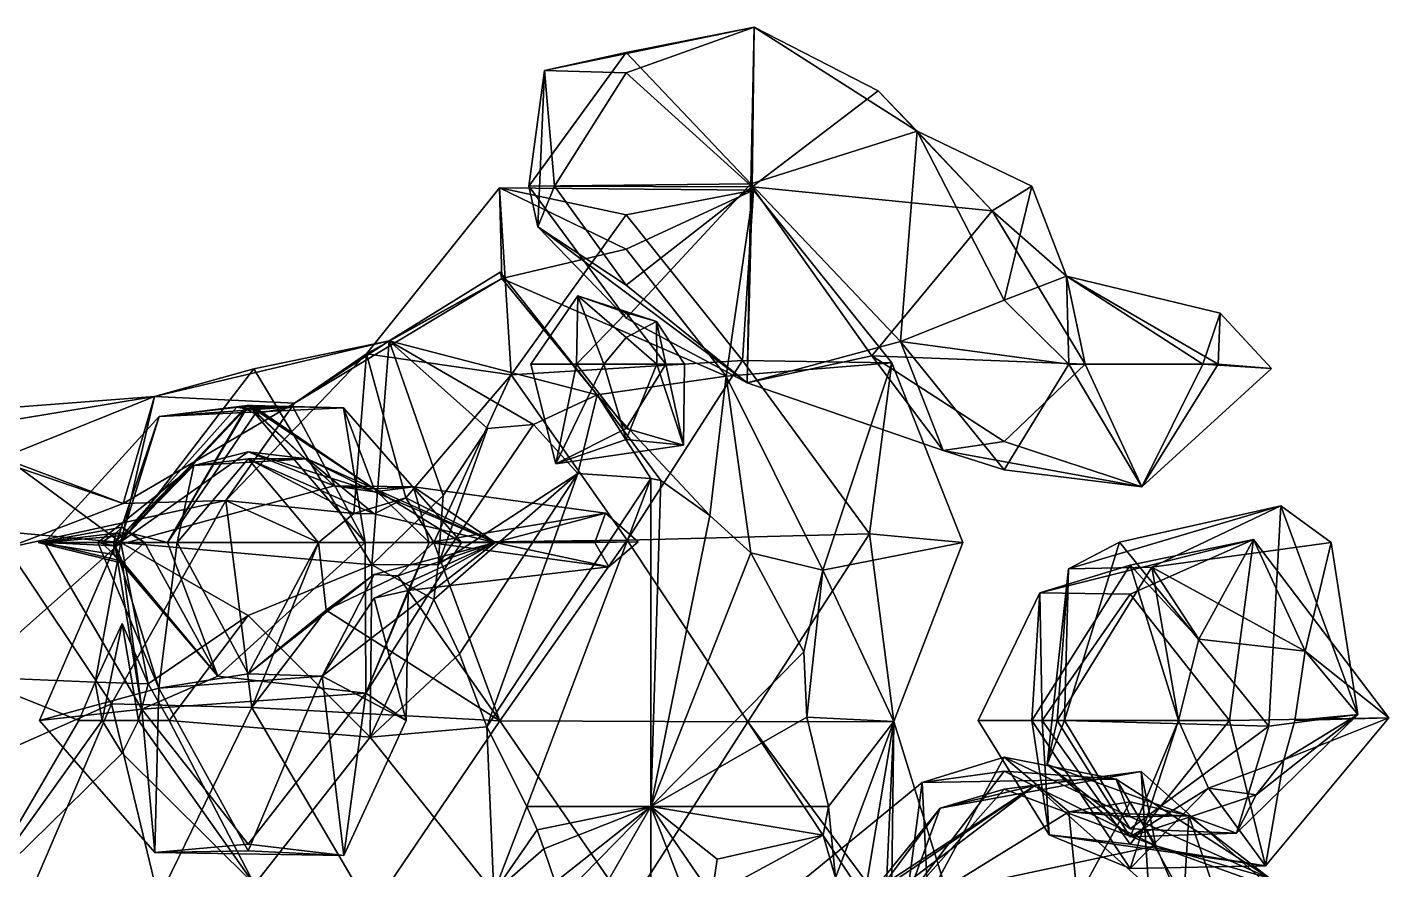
# Model space of a CAD drawing. Extents: x 290095 to 295679, y 4553756 to 4561441.
# Drawn here: x 294257.7 to 294393.8, y 4559462.2 to 4559546.4 of the extents above; entities that cross this region are included whole.
import ezdxf

# ---------------------------------------------------------------- set-up
doc = ezdxf.new("R2010")
doc.units = 0
doc.layers.add('Au_ppm_Pref_-_0_5', color=7, linetype='CONTINUOUS')

msp = doc.modelspace()

# ---------------------------------------------------------------- linework, layer by layer
at = {"layer": 'Au_ppm_Pref_-_0_5'}
for points in [[(294309.39, 4559542.1, 1847.13), (294330.35, 4559546.44, 1847.13), (294317.56, 4559541.88, 1850.91)], [(294330.35, 4559546.44, 1847.13), (294309.39, 4559542.1, 1847.13), (294317.56, 4559543.9, 1842.68)], [(294330.16, 4559530.48, 1853.03), (294317.56, 4559541.88, 1850.91), (294330.35, 4559546.44, 1847.13)], [(294330.35, 4559546.44, 1847.13), (294317.56, 4559543.9, 1842.68), (294330, 4559530.79, 1841.24)], [(294346.64, 4559536.05, 1845.25), (294330.35, 4559546.44, 1847.13), (294330, 4559530.79, 1841.24)], [(294330.35, 4559546.44, 1847.13), (294342.76, 4559540.08, 1850.31), (294330.16, 4559530.48, 1853.03)], [(294330.35, 4559546.44, 1847.13), (294346.64, 4559536.05, 1845.25), (294342.76, 4559540.08, 1850.31)], [(294309.39, 4559542.1, 1847.13), (294307.83, 4559530.55, 1842.55), (294317.56, 4559543.9, 1842.68)], [(294317.56, 4559543.9, 1842.68), (294307.83, 4559530.55, 1842.55), (294330, 4559530.79, 1841.24)], [(294309.39, 4559542.1, 1847.13), (294308.72, 4559526.48, 1847.13), (294307.83, 4559530.55, 1842.55)], [(294308.72, 4559526.48, 1847.13), (294309.39, 4559542.1, 1847.13), (294310.39, 4559530.55, 1850.51)], [(294309.39, 4559542.1, 1847.13), (294317.56, 4559541.88, 1850.91), (294310.39, 4559530.55, 1850.51)], [(294330.16, 4559530.48, 1853.03), (294310.39, 4559530.55, 1850.51), (294317.56, 4559541.88, 1850.91)], [(294354.14, 4559528.08, 1851.67), (294330.16, 4559530.48, 1853.03), (294342.76, 4559540.08, 1850.31)], [(294346.64, 4559536.05, 1845.25), (294354.14, 4559528.08, 1851.67), (294342.76, 4559540.08, 1850.31)], [(294344.97, 4559514.99, 1842.99), (294346.64, 4559536.05, 1845.25), (294330, 4559530.79, 1841.24)], [(294355.35, 4559519.15, 1844.99), (294346.64, 4559536.05, 1845.25), (294344.97, 4559514.99, 1842.99)], [(294346.64, 4559536.05, 1845.25), (294358.13, 4559530.55, 1847.13), (294354.14, 4559528.08, 1851.67)], [(294358.13, 4559530.55, 1847.13), (294346.64, 4559536.05, 1845.25), (294355.35, 4559519.15, 1844.99)], [(294305.12, 4559521.3, 1882.77), (294291.58, 4559513.78, 1876.51), (294304.87, 4559530.37, 1876.84)], [(294291.58, 4559513.78, 1876.51), (294306.06, 4559511.67, 1871.76), (294304.87, 4559530.37, 1876.84)], [(294317.56, 4559524.25, 1880.67), (294305.12, 4559521.3, 1882.77), (294304.87, 4559530.37, 1876.84)], [(294317.56, 4559527.66, 1871.85), (294304.87, 4559530.37, 1876.84), (294306.06, 4559511.67, 1871.76)], [(294317.56, 4559527.66, 1871.85), (294330.28, 4559530.15, 1876.77), (294304.87, 4559530.37, 1876.84)], [(294304.87, 4559530.37, 1876.84), (294330.28, 4559530.15, 1876.77), (294317.56, 4559524.25, 1880.67)], [(294317.56, 4559517.35, 1842.73), (294330, 4559530.79, 1841.24), (294307.83, 4559530.55, 1842.55)], [(294308.72, 4559526.48, 1847.13), (294317.56, 4559517.35, 1842.73), (294307.83, 4559530.55, 1842.55)], [(294317.56, 4559520.63, 1850.44), (294308.72, 4559526.48, 1847.13), (294310.39, 4559530.55, 1850.51)], [(294317.56, 4559520.63, 1850.44), (294310.39, 4559530.55, 1850.51), (294330.16, 4559530.48, 1853.03)], [(294329.64, 4559510.87, 1846.66), (294330, 4559530.79, 1841.24), (294317.56, 4559517.35, 1842.73)], [(294329.64, 4559510.87, 1846.66), (294317.56, 4559520.63, 1850.44), (294330.16, 4559530.48, 1853.03)], [(294317.56, 4559527.66, 1871.85), (294329.19, 4559513.1, 1870.17), (294330.28, 4559530.15, 1876.77)], [(294330.28, 4559530.15, 1876.77), (294327.55, 4559511.53, 1882.32), (294317.56, 4559524.25, 1880.67)], [(294344.13, 4559512.86, 1877.06), (294327.55, 4559511.53, 1882.32), (294330.28, 4559530.15, 1876.77)], [(294330.28, 4559530.15, 1876.77), (294329.19, 4559513.1, 1870.17), (294344.13, 4559512.86, 1877.06)], [(294344.97, 4559514.99, 1842.99), (294330, 4559530.79, 1841.24), (294329.64, 4559510.87, 1846.66)], [(294342.11, 4559513.56, 1851.68), (294329.64, 4559510.87, 1846.66), (294330.16, 4559530.48, 1853.03)], [(294342.11, 4559513.56, 1851.68), (294330.16, 4559530.48, 1853.03), (294354.14, 4559528.08, 1851.67)], [(294354.14, 4559528.08, 1851.67), (294358.13, 4559530.55, 1847.13), (294361.59, 4559521.55, 1847.13)], [(294358.13, 4559530.55, 1847.13), (294355.35, 4559519.15, 1844.99), (294361.59, 4559521.55, 1847.13)], [(294306.06, 4559511.67, 1871.76), (294329.19, 4559513.1, 1870.17), (294317.56, 4559527.66, 1871.85)], [(294363.46, 4559512.73, 1850.95), (294342.11, 4559513.56, 1851.68), (294354.14, 4559528.08, 1851.67)], [(294361.59, 4559521.55, 1847.13), (294363.46, 4559512.73, 1850.95), (294354.14, 4559528.08, 1851.67)], [(294317.56, 4559520.63, 1850.44), (294329.64, 4559510.87, 1846.66), (294308.72, 4559526.48, 1847.13)], [(294308.72, 4559526.48, 1847.13), (294329.64, 4559510.87, 1846.66), (294317.56, 4559517.35, 1842.73)], [(294327.55, 4559511.53, 1882.32), (294305.12, 4559521.3, 1882.77), (294317.56, 4559524.25, 1880.67)], [(294314.65, 4559509.66, 1887.6), (294293.86, 4559515.08, 1889.13), (294304.96, 4559521.94, 1885.84)], [(294304.96, 4559521.94, 1885.84), (294293.86, 4559515.08, 1889.13), (294305.12, 4559521.3, 1882.77)], [(294305.12, 4559521.3, 1882.77), (294314.65, 4559509.66, 1887.6), (294304.96, 4559521.94, 1885.84)], [(294284.39, 4559508.85, 1883.7), (294305.12, 4559521.3, 1882.77), (294293.86, 4559515.08, 1889.13)], [(294284.39, 4559508.85, 1883.7), (294291.58, 4559513.78, 1876.51), (294305.12, 4559521.3, 1882.77)], [(294305.12, 4559521.3, 1882.77), (294327.55, 4559511.53, 1882.32), (294314.65, 4559509.66, 1887.6)], [(294361.59, 4559521.55, 1847.13), (294355.35, 4559519.15, 1844.99), (294361.82, 4559512.73, 1844.08)], [(294375.2, 4559512.73, 1849.65), (294363.46, 4559512.73, 1850.95), (294361.59, 4559521.55, 1847.13)], [(294375.2, 4559512.73, 1849.65), (294361.59, 4559521.55, 1847.13), (294376.95, 4559517.83, 1847.13)], [(294376.76, 4559512.73, 1845.34), (294376.95, 4559517.83, 1847.13), (294361.59, 4559521.55, 1847.13)], [(294376.76, 4559512.73, 1845.34), (294361.59, 4559521.55, 1847.13), (294361.82, 4559512.73, 1844.08)], [(294308.01, 4559512.73, 1805.55), (294312.71, 4559519.59, 1805.55), (294315.32, 4559512.73, 1806.61)], [(294312.71, 4559519.59, 1805.55), (294308.01, 4559512.73, 1805.55), (294312.57, 4559512.73, 1803.2)], [(294312.71, 4559519.59, 1805.55), (294312.57, 4559512.73, 1803.2), (294317.56, 4559517.86, 1803.84)], [(294312.71, 4559519.59, 1805.55), (294317.56, 4559515.41, 1806.45), (294315.32, 4559512.73, 1806.61)], [(294312.71, 4559519.59, 1805.55), (294320.57, 4559516.99, 1805.55), (294317.56, 4559515.41, 1806.45)], [(294320.57, 4559516.99, 1805.55), (294312.71, 4559519.59, 1805.55), (294317.56, 4559517.86, 1803.84)], [(294355.35, 4559519.15, 1844.99), (294344.97, 4559514.99, 1842.99), (294361.82, 4559512.73, 1844.08)], [(294317.56, 4559517.86, 1803.84), (294312.57, 4559512.73, 1803.2), (294321.53, 4559512.73, 1803.68)], [(294320.57, 4559516.99, 1805.55), (294317.56, 4559517.86, 1803.84), (294321.53, 4559512.73, 1803.68)], [(294376.95, 4559517.83, 1847.13), (294382.08, 4559512.29, 1847.03), (294375.2, 4559512.73, 1849.65)], [(294376.95, 4559517.83, 1847.13), (294376.76, 4559512.73, 1845.34), (294382.08, 4559512.29, 1847.03)], [(294320.63, 4559512.73, 1807.01), (294317.56, 4559515.41, 1806.45), (294320.57, 4559516.99, 1805.55)], [(294320.63, 4559512.73, 1807.01), (294320.57, 4559516.99, 1805.55), (294323.38, 4559512.73, 1805.55)], [(294323.38, 4559512.73, 1805.55), (294320.57, 4559516.99, 1805.55), (294321.53, 4559512.73, 1803.68)], [(294280.31, 4559512.27, 1894.23), (294270.4, 4559509.49, 1888.71), (294293.86, 4559515.08, 1889.13)], [(294284.39, 4559508.85, 1883.7), (294293.86, 4559515.08, 1889.13), (294270.4, 4559509.49, 1888.71)], [(294280.31, 4559512.27, 1894.23), (294293.86, 4559515.08, 1889.13), (294292.13, 4559492.68, 1892.4)], [(294299.25, 4559499.6, 1892.24), (294292.13, 4559492.68, 1892.4), (294293.86, 4559515.08, 1889.13)], [(294299.25, 4559499.6, 1892.24), (294293.86, 4559515.08, 1889.13), (294303.69, 4559506.29, 1891.78)], [(294308.29, 4559506.7, 1890.56), (294303.69, 4559506.29, 1891.78), (294293.86, 4559515.08, 1889.13)], [(294308.29, 4559506.7, 1890.56), (294293.86, 4559515.08, 1889.13), (294314.65, 4559509.66, 1887.6)], [(294320.63, 4559512.73, 1807.01), (294315.32, 4559512.73, 1806.61), (294317.56, 4559515.41, 1806.45)], [(294349.24, 4559504.09, 1847.13), (294344.97, 4559514.99, 1842.99), (294329.64, 4559510.87, 1846.66)], [(294349.24, 4559504.09, 1847.13), (294355.35, 4559502.17, 1843.61), (294344.97, 4559514.99, 1842.99)], [(294361.82, 4559512.73, 1844.08), (294344.97, 4559514.99, 1842.99), (294355.35, 4559502.17, 1843.61)], [(294284.39, 4559508.85, 1883.7), (294277.52, 4559499.11, 1876.06), (294291.58, 4559513.78, 1876.51)], [(294290.32, 4559497.8, 1870.89), (294291.58, 4559513.78, 1876.51), (294277.52, 4559499.11, 1876.06)], [(294295.52, 4559499.38, 1870.89), (294291.58, 4559513.78, 1876.51), (294290.32, 4559497.8, 1870.89)], [(294295.52, 4559499.38, 1870.89), (294306.06, 4559511.67, 1871.76), (294291.58, 4559513.78, 1876.51)], [(294342.11, 4559513.56, 1851.68), (294349.24, 4559504.09, 1847.13), (294329.64, 4559510.87, 1846.66)], [(294349.24, 4559504.09, 1847.13), (294342.11, 4559513.56, 1851.68), (294355.35, 4559504.99, 1849.71)], [(294355.35, 4559504.99, 1849.71), (294342.11, 4559513.56, 1851.68), (294363.46, 4559512.73, 1850.95)], [(294280.31, 4559512.27, 1894.23), (294267.03, 4559494.91, 1894.63), (294270.4, 4559509.49, 1888.71)], [(294280.31, 4559512.27, 1894.23), (294292.13, 4559492.68, 1892.4), (294267.03, 4559494.91, 1894.63)], [(294317.66, 4559495.13, 1871.8), (294329.19, 4559513.1, 1870.17), (294306.06, 4559511.67, 1871.76)], [(294310.52, 4559502.78, 1805.55), (294308.01, 4559512.73, 1805.55), (294315.32, 4559512.73, 1806.61)], [(294308.01, 4559512.73, 1805.55), (294310.52, 4559502.78, 1805.55), (294312.57, 4559512.73, 1803.2)], [(294310.52, 4559502.78, 1805.55), (294315.32, 4559512.73, 1806.61), (294317.56, 4559505.2, 1808.06)], [(294310.52, 4559502.78, 1805.55), (294317.56, 4559506.29, 1803.41), (294312.57, 4559512.73, 1803.2)], [(294321.53, 4559512.73, 1803.68), (294312.57, 4559512.73, 1803.2), (294317.56, 4559506.29, 1803.41)], [(294320.63, 4559512.73, 1807.01), (294317.56, 4559505.2, 1808.06), (294315.32, 4559512.73, 1806.61)], [(294320.63, 4559512.73, 1807.01), (294323.28, 4559504.64, 1805.55), (294317.56, 4559505.2, 1808.06)], [(294323.28, 4559504.64, 1805.55), (294321.53, 4559512.73, 1803.68), (294317.56, 4559506.29, 1803.41)], [(294341.89, 4559495.77, 1871.77), (294329.19, 4559513.1, 1870.17), (294317.66, 4559495.13, 1871.8)], [(294320.63, 4559512.73, 1807.01), (294323.38, 4559512.73, 1805.55), (294323.28, 4559504.64, 1805.55)], [(294323.28, 4559504.64, 1805.55), (294323.38, 4559512.73, 1805.55), (294321.53, 4559512.73, 1803.68)], [(294337.23, 4559492.12, 1882.19), (294327.55, 4559511.53, 1882.32), (294344.13, 4559512.86, 1877.06)], [(294344.13, 4559512.86, 1877.06), (294329.19, 4559513.1, 1870.17), (294341.89, 4559495.77, 1871.77)], [(294337.23, 4559492.12, 1882.19), (294344.13, 4559512.86, 1877.06), (294351.23, 4559494.91, 1876.83)], [(294341.89, 4559495.77, 1871.77), (294351.23, 4559494.91, 1876.83), (294344.13, 4559512.86, 1877.06)], [(294369.13, 4559500.47, 1847.13), (294355.35, 4559504.99, 1849.71), (294363.46, 4559512.73, 1850.95)], [(294369.13, 4559500.47, 1847.13), (294361.82, 4559512.73, 1844.08), (294355.35, 4559502.17, 1843.61)], [(294369.13, 4559500.47, 1847.13), (294376.76, 4559512.73, 1845.34), (294361.82, 4559512.73, 1844.08)], [(294363.46, 4559512.73, 1850.95), (294375.2, 4559512.73, 1849.65), (294369.13, 4559500.47, 1847.13)], [(294369.13, 4559500.47, 1847.13), (294375.2, 4559512.73, 1849.65), (294382.08, 4559512.29, 1847.03)], [(294369.13, 4559500.47, 1847.13), (294382.08, 4559512.29, 1847.03), (294376.76, 4559512.73, 1845.34)], [(294298.32, 4559494.91, 1870.89), (294306.06, 4559511.67, 1871.76), (294295.52, 4559499.38, 1870.89)], [(294298.32, 4559494.91, 1870.89), (294317.66, 4559495.13, 1871.8), (294306.06, 4559511.67, 1871.76)], [(294327.55, 4559511.53, 1882.32), (294325.93, 4559497.6, 1885.88), (294314.65, 4559509.66, 1887.6)], [(294327.55, 4559511.53, 1882.32), (294330, 4559493.86, 1884.91), (294325.93, 4559497.6, 1885.88)], [(294337.23, 4559492.12, 1882.19), (294330, 4559493.86, 1884.91), (294327.55, 4559511.53, 1882.32)], [(294270.4, 4559509.49, 1888.71), (294251.43, 4559506.37, 1894), (294242.23, 4559507.35, 1888.21)], [(294270.4, 4559509.49, 1888.71), (294242.23, 4559507.35, 1888.21), (294254.56, 4559503.15, 1885.96)], [(294270.4, 4559509.49, 1888.71), (294267.03, 4559494.91, 1894.63), (294251.43, 4559506.37, 1894)], [(294270.4, 4559509.49, 1888.71), (294254.56, 4559503.15, 1885.96), (294267.26, 4559498.82, 1883.11)], [(294284.39, 4559508.85, 1883.7), (294270.4, 4559509.49, 1888.71), (294267.26, 4559498.82, 1883.11)], [(294308.29, 4559506.7, 1890.56), (294314.65, 4559509.66, 1887.6), (294312.72, 4559501.8, 1888.81)], [(294312.72, 4559501.8, 1888.81), (294314.65, 4559509.66, 1887.6), (294312.72, 4559501.79, 1888.81)], [(294312.72, 4559501.79, 1888.81), (294314.65, 4559509.66, 1887.6), (294320, 4559501.31, 1887.21)], [(294320, 4559501.31, 1887.21), (294314.65, 4559509.66, 1887.6), (294321.02, 4559501.09, 1887)], [(294314.65, 4559509.66, 1887.6), (294325.93, 4559497.6, 1885.88), (294321.02, 4559501.09, 1887)], [(294279.73, 4559508.6, 1857.64), (294266.45, 4559494.56, 1859), (294279.64, 4559508.62, 1857.58)], [(294279.64, 4559508.62, 1857.58), (294266.45, 4559494.56, 1859), (294270.85, 4559507.52, 1853.07)], [(294266.45, 4559494.56, 1859), (294279.73, 4559508.6, 1857.64), (294288.35, 4559500.58, 1859.01)], [(294278.63, 4559508.44, 1849.09), (294267.16, 4559495.62, 1847.37), (294279.47, 4559508.28, 1848.49)], [(294278.63, 4559508.44, 1849.09), (294270.85, 4559507.52, 1853.07), (294267.16, 4559495.62, 1847.37)], [(294279.47, 4559508.28, 1848.49), (294267.16, 4559495.62, 1847.37), (294279.48, 4559508.28, 1848.48)], [(294267.16, 4559495.62, 1847.37), (294267.83, 4559495.87, 1847.13), (294279.48, 4559508.28, 1848.48)], [(294267.26, 4559498.82, 1883.11), (294277.52, 4559499.11, 1876.06), (294284.39, 4559508.85, 1883.7)], [(294279.48, 4559508.28, 1848.48), (294267.83, 4559495.87, 1847.13), (294271.67, 4559494.91, 1847.13)], [(294279.64, 4559508.62, 1857.58), (294270.85, 4559507.52, 1853.07), (294280.16, 4559508.62, 1857.45)], [(294280.16, 4559508.62, 1857.45), (294270.85, 4559507.52, 1853.07), (294289.28, 4559508.37, 1853.07)], [(294284.21, 4559508.48, 1850.65), (294270.85, 4559507.52, 1853.07), (294278.63, 4559508.44, 1849.09)], [(294289.28, 4559508.37, 1853.07), (294270.85, 4559507.52, 1853.07), (294284.21, 4559508.48, 1850.65)], [(294279.56, 4559508.24, 1848.48), (294279.48, 4559508.28, 1848.48), (294271.67, 4559494.91, 1847.13)], [(294271.67, 4559494.91, 1847.13), (294280.44, 4559507.78, 1848.46), (294279.56, 4559508.24, 1848.48)], [(294284.21, 4559508.48, 1850.65), (294278.63, 4559508.44, 1849.09), (294279.47, 4559508.28, 1848.49)], [(294284.21, 4559508.48, 1850.65), (294279.47, 4559508.28, 1848.49), (294279.48, 4559508.28, 1848.48)], [(294279.48, 4559508.28, 1848.48), (294279.56, 4559508.24, 1848.48), (294284.21, 4559508.48, 1850.65)], [(294279.56, 4559508.24, 1848.48), (294280.44, 4559507.78, 1848.46), (294284.21, 4559508.48, 1850.65)], [(294280.16, 4559508.62, 1857.45), (294279.81, 4559508.6, 1857.64), (294279.64, 4559508.62, 1857.58)], [(294279.64, 4559508.62, 1857.58), (294279.81, 4559508.6, 1857.64), (294279.73, 4559508.6, 1857.64)], [(294279.73, 4559508.6, 1857.64), (294279.79, 4559508.6, 1857.65), (294288.35, 4559500.58, 1859.01)], [(294279.73, 4559508.6, 1857.64), (294279.81, 4559508.6, 1857.64), (294279.79, 4559508.6, 1857.65)], [(294279.79, 4559508.6, 1857.65), (294279.81, 4559508.6, 1857.64), (294288.35, 4559500.58, 1859.01)], [(294280.16, 4559508.62, 1857.45), (294292.36, 4559500.27, 1857.22), (294279.81, 4559508.6, 1857.64)], [(294279.81, 4559508.6, 1857.64), (294292.36, 4559500.27, 1857.22), (294288.35, 4559500.58, 1859.01)], [(294289.28, 4559508.37, 1853.07), (294292.36, 4559500.27, 1857.22), (294280.16, 4559508.62, 1857.45)], [(294280.44, 4559507.78, 1848.46), (294291.44, 4559494.91, 1847.56), (294284.21, 4559508.48, 1850.65)], [(294284.21, 4559508.48, 1850.65), (294291.44, 4559494.91, 1847.56), (294289.28, 4559508.37, 1853.07)], [(294301.09, 4559494.91, 1853.07), (294292.36, 4559500.27, 1857.22), (294289.28, 4559508.37, 1853.07)], [(294301.09, 4559494.91, 1853.07), (294289.28, 4559508.37, 1853.07), (294291.44, 4559494.91, 1847.56)], [(294270.85, 4559507.52, 1853.07), (294266.45, 4559494.56, 1859), (294259.4, 4559494.91, 1853.07)], [(294267.16, 4559495.62, 1847.37), (294270.85, 4559507.52, 1853.07), (294259.4, 4559494.91, 1853.07)], [(294291.44, 4559494.91, 1847.56), (294280.44, 4559507.78, 1848.46), (294271.67, 4559494.91, 1847.13)], [(294267.03, 4559494.91, 1894.63), (294242.24, 4559497.19, 1895.3), (294251.43, 4559506.37, 1894)], [(294254.56, 4559503.15, 1885.96), (294249.45, 4559505.5, 1882.77), (294267.26, 4559498.82, 1883.11)], [(294255.64, 4559494.37, 1877.26), (294267.26, 4559498.82, 1883.11), (294249.45, 4559505.5, 1882.77)], [(294298.76, 4559492.69, 1891.6), (294308.29, 4559506.7, 1890.56), (294312.72, 4559501.8, 1888.81)], [(294303.69, 4559506.29, 1891.78), (294308.29, 4559506.7, 1890.56), (294298.76, 4559492.69, 1891.6)], [(294299.25, 4559499.6, 1892.24), (294303.69, 4559506.29, 1891.78), (294298.76, 4559492.69, 1891.6)], [(294310.52, 4559502.78, 1805.55), (294323.28, 4559504.64, 1805.55), (294317.56, 4559506.29, 1803.41)], [(294323.28, 4559504.64, 1805.55), (294310.52, 4559502.78, 1805.55), (294317.56, 4559505.2, 1808.06)], [(294369.13, 4559500.47, 1847.13), (294349.24, 4559504.09, 1847.13), (294355.35, 4559504.99, 1849.71)], [(294349.24, 4559504.09, 1847.13), (294369.13, 4559500.47, 1847.13), (294355.35, 4559502.17, 1843.61)], [(294288.35, 4559500.58, 1859.01), (294279.76, 4559503.97, 1861.93), (294266.45, 4559494.56, 1859)], [(294279.76, 4559503.97, 1861.93), (294274.32, 4559502.61, 1864.95), (294266.45, 4559494.56, 1859)], [(294286.79, 4559494.91, 1870.89), (294272.64, 4559494.91, 1868.31), (294279.76, 4559503.28, 1867.74)], [(294279.76, 4559503.28, 1867.74), (294272.64, 4559494.91, 1868.31), (294274.32, 4559502.61, 1864.95)], [(294285.66, 4559503.26, 1864.95), (294274.32, 4559502.61, 1864.95), (294279.76, 4559503.97, 1861.93)], [(294279.76, 4559503.28, 1867.74), (294274.32, 4559502.61, 1864.95), (294285.66, 4559503.26, 1864.95)], [(294292.36, 4559499.98, 1860.7), (294285.66, 4559503.26, 1864.95), (294279.76, 4559503.97, 1861.93)], [(294292.36, 4559499.98, 1860.7), (294279.76, 4559503.97, 1861.93), (294288.35, 4559500.58, 1859.01)], [(294292.36, 4559497.78, 1869.93), (294290.32, 4559497.8, 1870.89), (294279.76, 4559503.28, 1867.74)], [(294292.36, 4559497.78, 1869.93), (294279.76, 4559503.28, 1867.74), (294285.66, 4559503.26, 1864.95)], [(294286.79, 4559494.91, 1870.89), (294279.76, 4559503.28, 1867.74), (294290.32, 4559497.8, 1870.89)], [(294285.66, 4559503.26, 1864.95), (294292.36, 4559499.98, 1860.7), (294304.45, 4559494.91, 1864.79)], [(294304.45, 4559494.91, 1864.79), (294292.36, 4559497.78, 1869.93), (294285.66, 4559503.26, 1864.95)], [(294264.73, 4559494.91, 1864.95), (294274.32, 4559502.61, 1864.95), (294272.64, 4559494.91, 1868.31)], [(294274.32, 4559502.61, 1864.95), (294264.73, 4559494.91, 1864.95), (294266.45, 4559494.56, 1859)], [(294298.76, 4559492.69, 1891.6), (294312.72, 4559501.8, 1888.81), (294298.33, 4559489.19, 1891.33)], [(294312.72, 4559501.8, 1888.81), (294300.89, 4559483.76, 1890.52), (294298.33, 4559489.19, 1891.33)], [(294300.89, 4559483.76, 1890.52), (294312.72, 4559501.8, 1888.81), (294312.72, 4559501.79, 1888.81)], [(294300.89, 4559483.76, 1890.52), (294312.72, 4559501.79, 1888.81), (294303.6, 4559476.47, 1889.59)], [(294303.6, 4559476.47, 1889.59), (294312.72, 4559501.79, 1888.81), (294320, 4559501.31, 1887.21)], [(294307.6, 4559468.5, 1888.35), (294303.6, 4559476.47, 1889.59), (294320, 4559501.31, 1887.21)], [(294320, 4559468.5, 1885.67), (294307.6, 4559468.5, 1888.35), (294320, 4559501.31, 1887.21)], [(294320, 4559501.31, 1887.21), (294321.02, 4559501.09, 1887), (294320, 4559468.5, 1885.67)], [(294296.29, 4559500.48, 1859.01), (294292.36, 4559499.98, 1860.7), (294288.35, 4559500.58, 1859.01)], [(294296.29, 4559500.48, 1859.01), (294288.35, 4559500.58, 1859.01), (294292.36, 4559500.27, 1857.22)], [(294297.84, 4559494.91, 1856.43), (294296.29, 4559500.48, 1859.01), (294292.36, 4559500.27, 1857.22)], [(294296.29, 4559500.48, 1859.01), (294304.45, 4559494.91, 1864.79), (294292.36, 4559499.98, 1860.7)], [(294301.09, 4559494.91, 1853.07), (294297.84, 4559494.91, 1856.43), (294292.36, 4559500.27, 1857.22)], [(294297.84, 4559494.91, 1856.43), (294315.49, 4559497.84, 1859.01), (294296.29, 4559500.48, 1859.01)], [(294296.29, 4559500.48, 1859.01), (294315.49, 4559497.84, 1859.01), (294304.45, 4559494.91, 1864.79)], [(294321.02, 4559501.09, 1887), (294325.93, 4559497.6, 1885.88), (294320, 4559468.5, 1885.67)], [(294277.52, 4559499.11, 1876.06), (294267.26, 4559498.82, 1883.11), (294255.64, 4559494.37, 1877.26)], [(294277.52, 4559499.11, 1876.06), (294255.64, 4559494.37, 1877.26), (294266.08, 4559478.78, 1876.08)], [(294280.11, 4559478.39, 1871.99), (294277.52, 4559499.11, 1876.06), (294266.08, 4559478.78, 1876.08)], [(294280.11, 4559478.39, 1871.99), (294286.79, 4559494.91, 1870.89), (294277.52, 4559499.11, 1876.06)], [(294286.79, 4559494.91, 1870.89), (294290.32, 4559497.8, 1870.89), (294277.52, 4559499.11, 1876.06)], [(294295.52, 4559499.38, 1870.89), (294290.32, 4559497.8, 1870.89), (294292.36, 4559497.78, 1869.93)], [(294298.76, 4559492.69, 1891.6), (294292.13, 4559492.68, 1892.4), (294299.25, 4559499.6, 1892.24)], [(294295.52, 4559499.38, 1870.89), (294292.36, 4559497.78, 1869.93), (294304.45, 4559494.91, 1864.79)], [(294298.32, 4559494.91, 1870.89), (294295.52, 4559499.38, 1870.89), (294304.45, 4559494.91, 1864.79)], [(294361.78, 4559492.26, 1829.31), (294383.03, 4559498.57, 1829.83), (294366.88, 4559494.93, 1835.59)], [(294383.03, 4559498.57, 1829.83), (294361.78, 4559492.26, 1829.31), (294370.1, 4559492.43, 1825.21)], [(294383.03, 4559498.57, 1829.83), (294381.83, 4559476.52, 1836.54), (294366.88, 4559494.93, 1835.59)], [(294383.03, 4559498.57, 1829.83), (294370.1, 4559492.43, 1825.21), (294388.04, 4559494.91, 1825.78)], [(294381.83, 4559476.52, 1836.54), (294383.03, 4559498.57, 1829.83), (294390.7, 4559477.71, 1829.15)], [(294390.7, 4559477.71, 1829.15), (294383.03, 4559498.57, 1829.83), (294388.04, 4559494.91, 1825.78)], [(294267.03, 4559494.91, 1894.63), (294251.89, 4559481.48, 1891.93), (294242.24, 4559497.19, 1895.3)], [(294297.84, 4559494.91, 1856.43), (294314.41, 4559494.91, 1857.53), (294315.49, 4559497.84, 1859.01)], [(294318.74, 4559494.96, 1858.97), (294304.45, 4559494.91, 1864.79), (294315.49, 4559497.84, 1859.01)], [(294314.41, 4559494.91, 1857.53), (294318.74, 4559494.96, 1858.97), (294315.49, 4559497.84, 1859.01)], [(294325.93, 4559497.6, 1885.88), (294330, 4559493.86, 1884.91), (294320, 4559468.5, 1885.67)], [(294266.51, 4559495.83, 1847.13), (294258.75, 4559494.91, 1843.16), (294267.16, 4559496.44, 1846.62)], [(294267.16, 4559496.44, 1846.62), (294258.75, 4559494.91, 1843.16), (294269.37, 4559494.91, 1846.09)], [(294266.51, 4559495.83, 1847.13), (294265.09, 4559494.91, 1847.13), (294258.75, 4559494.91, 1843.16)], [(294266.31, 4559494.91, 1847.53), (294265.09, 4559494.91, 1847.13), (294266.51, 4559495.83, 1847.13)], [(294267.16, 4559495.62, 1847.37), (294266.31, 4559494.91, 1847.53), (294266.51, 4559495.83, 1847.13)], [(294267.83, 4559495.87, 1847.13), (294266.51, 4559495.83, 1847.13), (294267.16, 4559496.44, 1846.62)], [(294267.16, 4559495.62, 1847.37), (294266.51, 4559495.83, 1847.13), (294267.83, 4559495.87, 1847.13)], [(294267.83, 4559495.87, 1847.13), (294267.16, 4559496.44, 1846.62), (294269.37, 4559494.91, 1846.09)], [(294271.67, 4559494.91, 1847.13), (294267.83, 4559495.87, 1847.13), (294269.37, 4559494.91, 1846.09)], [(294264.44, 4559480.94, 1888.71), (294251.89, 4559481.48, 1891.93), (294267.03, 4559494.91, 1894.63)], [(294265.09, 4559494.91, 1847.13), (294266.31, 4559493.71, 1847.13), (294258.75, 4559494.91, 1843.16)], [(294266.31, 4559493.71, 1847.13), (294267.16, 4559492.85, 1846.44), (294258.75, 4559494.91, 1843.16)], [(294269.37, 4559494.91, 1846.09), (294258.75, 4559494.91, 1843.16), (294267.16, 4559492.85, 1846.44)], [(294270.83, 4559480.34, 1864.3), (294258.87, 4559477.1, 1859.01), (294266.45, 4559494.56, 1859)], [(294258.87, 4559477.1, 1859.01), (294269.12, 4559478.22, 1853.62), (294266.45, 4559494.56, 1859)], [(294267.16, 4559495.62, 1847.37), (294259.4, 4559494.91, 1853.07), (294266.31, 4559494.91, 1847.53)], [(294259.4, 4559494.91, 1853.07), (294266.45, 4559494.56, 1859), (294269.12, 4559478.22, 1853.62)], [(294259.4, 4559494.91, 1853.07), (294269.12, 4559478.22, 1853.62), (294267.16, 4559493.02, 1847.76)], [(294259.4, 4559494.91, 1853.07), (294267.16, 4559493.02, 1847.76), (294266.31, 4559494.91, 1847.53)], [(294269.76, 4559480.77, 1888.71), (294264.44, 4559480.94, 1888.71), (294267.03, 4559494.91, 1894.63)], [(294270.83, 4559480.34, 1864.3), (294264.73, 4559494.91, 1864.95), (294272.64, 4559494.91, 1868.31)], [(294264.73, 4559494.91, 1864.95), (294270.83, 4559480.34, 1864.3), (294266.45, 4559494.56, 1859)], [(294266.31, 4559494.91, 1847.53), (294266.31, 4559493.71, 1847.13), (294265.09, 4559494.91, 1847.13)], [(294266.31, 4559494.91, 1847.53), (294267.16, 4559493.02, 1847.76), (294266.31, 4559493.71, 1847.13)], [(294269.76, 4559480.77, 1888.71), (294267.03, 4559494.91, 1894.63), (294279.76, 4559487.59, 1891.15)], [(294279.76, 4559487.59, 1891.15), (294267.03, 4559494.91, 1894.63), (294292.13, 4559492.68, 1892.4)], [(294276.71, 4559481.55, 1847.18), (294269.37, 4559494.91, 1846.09), (294267.16, 4559492.85, 1846.44)], [(294271.67, 4559494.91, 1847.13), (294269.37, 4559494.91, 1846.09), (294276.71, 4559481.55, 1847.18)], [(294279.76, 4559481.76, 1869.33), (294270.83, 4559480.34, 1864.3), (294272.64, 4559494.91, 1868.31)], [(294276.71, 4559481.55, 1847.18), (294291.44, 4559494.91, 1847.56), (294271.67, 4559494.91, 1847.13)], [(294279.76, 4559481.76, 1869.33), (294272.64, 4559494.91, 1868.31), (294286.79, 4559494.91, 1870.89)], [(294291.51, 4559479.85, 1854.07), (294291.44, 4559494.91, 1847.56), (294276.71, 4559481.55, 1847.18)], [(294279.76, 4559481.76, 1869.33), (294286.79, 4559494.91, 1870.89), (294287.56, 4559488.13, 1870.89)], [(294280.11, 4559478.39, 1871.99), (294287.56, 4559488.13, 1870.89), (294286.79, 4559494.91, 1870.89)], [(294304.45, 4559494.91, 1864.79), (294292.36, 4559489.34, 1860.86), (294287.16, 4559481.53, 1863.98)], [(294304.45, 4559494.91, 1864.79), (294287.16, 4559481.53, 1863.98), (294292.36, 4559491.7, 1869.82)], [(294301.09, 4559494.91, 1853.07), (294291.44, 4559494.91, 1847.56), (294291.51, 4559479.85, 1854.07)], [(294297.84, 4559494.91, 1856.43), (294301.09, 4559494.91, 1853.07), (294291.51, 4559479.85, 1854.07)], [(294297.84, 4559494.91, 1856.43), (294291.51, 4559479.85, 1854.07), (294295.76, 4559490.11, 1859.01)], [(294295.76, 4559490.11, 1859.01), (294292.36, 4559489.34, 1860.86), (294304.45, 4559494.91, 1864.79)], [(294304.45, 4559494.91, 1864.79), (294292.36, 4559491.7, 1869.82), (294294.72, 4559491.57, 1870.89)], [(294298.32, 4559494.91, 1870.89), (294294.72, 4559491.57, 1870.89), (294304.9, 4559477.07, 1871.94)], [(294298.32, 4559494.91, 1870.89), (294304.45, 4559494.91, 1864.79), (294294.72, 4559491.57, 1870.89)], [(294297.84, 4559494.91, 1856.43), (294295.76, 4559490.11, 1859.01), (294315.82, 4559492.46, 1859.01)], [(294304.45, 4559494.91, 1864.79), (294315.82, 4559492.46, 1859.01), (294295.76, 4559490.11, 1859.01)], [(294297.84, 4559494.91, 1856.43), (294315.82, 4559492.46, 1859.01), (294314.41, 4559494.91, 1857.53)], [(294298.32, 4559494.91, 1870.89), (294304.9, 4559477.07, 1871.94), (294317.66, 4559495.13, 1871.8)], [(294315.82, 4559492.46, 1859.01), (294304.45, 4559494.91, 1864.79), (294318.74, 4559494.96, 1858.97)], [(294317.66, 4559495.13, 1871.8), (294304.9, 4559477.07, 1871.94), (294329.7, 4559476.96, 1871.65)], [(294314.41, 4559494.91, 1857.53), (294315.82, 4559492.46, 1859.01), (294318.74, 4559494.96, 1858.97)], [(294317.66, 4559495.13, 1871.8), (294329.7, 4559476.96, 1871.65), (294341.89, 4559495.77, 1871.77)], [(294341.89, 4559495.77, 1871.77), (294329.7, 4559476.96, 1871.65), (294344.3, 4559477.01, 1876.65)], [(294337.23, 4559492.12, 1882.19), (294351.23, 4559494.91, 1876.83), (294344.3, 4559477.01, 1876.65)], [(294341.89, 4559495.77, 1871.77), (294344.3, 4559477.01, 1876.65), (294351.23, 4559494.91, 1876.83)], [(294367.95, 4559492.62, 1822.61), (294358.91, 4559489.88, 1817.43), (294380.27, 4559495.22, 1817.48)], [(294358.91, 4559489.88, 1817.43), (294367.95, 4559489.74, 1813.22), (294380.27, 4559495.22, 1817.48)], [(294381.83, 4559476.52, 1836.54), (294361.38, 4559477.1, 1834.5), (294366.88, 4559494.93, 1835.59)], [(294361.38, 4559477.1, 1834.5), (294361.78, 4559492.26, 1829.31), (294366.88, 4559494.93, 1835.59)], [(294377.89, 4559477.1, 1812.75), (294380.27, 4559495.22, 1817.48), (294367.95, 4559489.74, 1813.22)], [(294374.8, 4559485.23, 1823.37), (294367.95, 4559492.62, 1822.61), (294380.27, 4559495.22, 1817.48)], [(294370.1, 4559492.43, 1825.21), (294385.45, 4559484.02, 1823.37), (294388.04, 4559494.91, 1825.78)], [(294374.8, 4559485.23, 1823.37), (294380.27, 4559495.22, 1817.48), (294385.45, 4559484.02, 1823.37)], [(294393.81, 4559477.38, 1817.35), (294380.27, 4559495.22, 1817.48), (294377.89, 4559477.1, 1812.75)], [(294385.45, 4559484.02, 1823.37), (294380.27, 4559495.22, 1817.48), (294393.81, 4559477.38, 1817.35)], [(294390.7, 4559477.71, 1829.15), (294388.04, 4559494.91, 1825.78), (294385.45, 4559484.02, 1823.37)], [(294255.64, 4559494.37, 1877.26), (294252.91, 4559472.95, 1873.05), (294266.08, 4559478.78, 1876.08)], [(294267.16, 4559493.02, 1847.76), (294276.71, 4559481.55, 1847.18), (294266.31, 4559493.71, 1847.13)], [(294266.31, 4559493.71, 1847.13), (294276.71, 4559481.55, 1847.18), (294267.16, 4559492.85, 1846.44)], [(294330, 4559493.86, 1884.91), (294335.33, 4559483.96, 1883.41), (294320, 4559468.5, 1885.67)], [(294330, 4559493.86, 1884.91), (294337.23, 4559492.12, 1882.19), (294335.33, 4559483.96, 1883.41)], [(294267.16, 4559493.02, 1847.76), (294269.12, 4559478.22, 1853.62), (294276.71, 4559481.55, 1847.18)], [(294291.96, 4559475.45, 1890.82), (294279.76, 4559487.59, 1891.15), (294292.13, 4559492.68, 1892.4)], [(294291.96, 4559475.45, 1890.82), (294292.13, 4559492.68, 1892.4), (294298.33, 4559489.19, 1891.33)], [(294298.33, 4559489.19, 1891.33), (294292.13, 4559492.68, 1892.4), (294298.76, 4559492.69, 1891.6)], [(294335.33, 4559483.96, 1883.41), (294337.23, 4559492.12, 1882.19), (294335.63, 4559477.42, 1883.05)], [(294337.23, 4559492.12, 1882.19), (294344.3, 4559477.01, 1876.65), (294335.63, 4559477.42, 1883.05)], [(294367.95, 4559492.62, 1822.61), (294358.1, 4559477.1, 1822.08), (294358.91, 4559489.88, 1817.43)], [(294367.95, 4559492.62, 1822.61), (294372.77, 4559477.1, 1823.37), (294358.1, 4559477.1, 1822.08)], [(294361.38, 4559477.1, 1834.5), (294359.66, 4559472.71, 1829.31), (294361.78, 4559492.26, 1829.31)], [(294361.78, 4559492.26, 1829.31), (294359.66, 4559472.71, 1829.31), (294360.66, 4559477.1, 1825.88)], [(294361.78, 4559492.26, 1829.31), (294360.66, 4559477.1, 1825.88), (294370.1, 4559492.43, 1825.21)], [(294370.1, 4559492.43, 1825.21), (294360.66, 4559477.1, 1825.88), (294372.77, 4559477.1, 1823.37)], [(294367.95, 4559492.62, 1822.61), (294374.8, 4559485.23, 1823.37), (294372.77, 4559477.1, 1823.37)], [(294370.1, 4559492.43, 1825.21), (294374.8, 4559485.23, 1823.37), (294385.45, 4559484.02, 1823.37)], [(294370.1, 4559492.43, 1825.21), (294372.77, 4559477.1, 1823.37), (294374.8, 4559485.23, 1823.37)], [(294279.76, 4559481.76, 1869.33), (294287.56, 4559488.13, 1870.89), (294292.36, 4559491.7, 1869.82)], [(294279.76, 4559481.76, 1869.33), (294292.36, 4559491.7, 1869.82), (294287.16, 4559481.53, 1863.98)], [(294287.56, 4559488.13, 1870.89), (294294.72, 4559491.57, 1870.89), (294292.36, 4559491.7, 1869.82)], [(294287.56, 4559488.13, 1870.89), (294304.9, 4559477.07, 1871.94), (294294.72, 4559491.57, 1870.89)], [(294295.54, 4559477.1, 1859.01), (294287.16, 4559481.53, 1863.98), (294292.36, 4559489.34, 1860.86)], [(294291.51, 4559479.85, 1854.07), (294295.54, 4559477.1, 1859.01), (294295.76, 4559490.11, 1859.01)], [(294300.89, 4559483.76, 1890.52), (294291.96, 4559475.45, 1890.82), (294298.33, 4559489.19, 1891.33)], [(294295.54, 4559477.1, 1859.01), (294292.36, 4559489.34, 1860.86), (294295.76, 4559490.11, 1859.01)], [(294358.1, 4559477.1, 1822.08), (294352.74, 4559477.1, 1817.43), (294358.91, 4559489.88, 1817.43)], [(294358.91, 4559489.88, 1817.43), (294352.74, 4559477.1, 1817.43), (294359.16, 4559477.1, 1813.29)], [(294358.91, 4559489.88, 1817.43), (294359.16, 4559477.1, 1813.29), (294367.95, 4559489.74, 1813.22)], [(294377.89, 4559477.1, 1812.75), (294367.95, 4559489.74, 1813.22), (294359.16, 4559477.1, 1813.29)], [(294287.56, 4559488.13, 1870.89), (294280.11, 4559478.39, 1871.99), (294304.9, 4559477.07, 1871.94)], [(294264.44, 4559480.94, 1888.71), (294267.16, 4559486.79, 1885.48), (294265.15, 4559477.1, 1887.76)], [(294269.76, 4559480.77, 1888.71), (294267.16, 4559486.79, 1885.48), (294264.44, 4559480.94, 1888.71)], [(294267.16, 4559486.79, 1885.48), (294268.78, 4559477.1, 1887.94), (294265.15, 4559477.1, 1887.76)], [(294269.76, 4559480.77, 1888.71), (294268.78, 4559477.1, 1887.94), (294267.16, 4559486.79, 1885.48)], [(294271.84, 4559477.1, 1888.71), (294269.76, 4559480.77, 1888.71), (294279.76, 4559487.59, 1891.15)], [(294271.84, 4559477.1, 1888.71), (294279.76, 4559487.59, 1891.15), (294291.96, 4559475.45, 1890.82)], [(294291.96, 4559475.45, 1890.82), (294300.89, 4559483.76, 1890.52), (294303.6, 4559476.47, 1889.59)], [(294335.33, 4559483.96, 1883.41), (294335.63, 4559477.42, 1883.05), (294320, 4559468.5, 1885.67)], [(294390.7, 4559477.71, 1829.15), (294385.45, 4559484.02, 1823.37), (294384.42, 4559477.1, 1823.37)], [(294384.42, 4559477.1, 1823.37), (294385.45, 4559484.02, 1823.37), (294393.81, 4559477.38, 1817.35)], [(294264.44, 4559480.94, 1888.71), (294262.81, 4559477.1, 1888.71), (294251.89, 4559481.48, 1891.93)], [(294262.81, 4559477.1, 1888.71), (294252.51, 4559459.51, 1888.07), (294251.89, 4559481.48, 1891.93)], [(294264.44, 4559480.94, 1888.71), (294265.15, 4559477.1, 1887.76), (294262.81, 4559477.1, 1888.71)], [(294269.12, 4559478.22, 1853.62), (294291.51, 4559479.85, 1854.07), (294276.71, 4559481.55, 1847.18)], [(294279.76, 4559481.76, 1869.33), (294287.16, 4559481.53, 1863.98), (294270.83, 4559480.34, 1864.3)], [(294279.76, 4559464.05, 1863.36), (294270.83, 4559480.34, 1864.3), (294287.16, 4559481.53, 1863.98)], [(294289.3, 4559463.6, 1859.01), (294279.76, 4559464.05, 1863.36), (294287.16, 4559481.53, 1863.98)], [(294295.54, 4559477.1, 1859.01), (294289.3, 4559463.6, 1859.01), (294287.16, 4559481.53, 1863.98)], [(294270.43, 4559463.9, 1859.01), (294258.87, 4559477.1, 1859.01), (294270.83, 4559480.34, 1864.3)], [(294271.84, 4559477.1, 1888.71), (294268.78, 4559477.1, 1887.94), (294269.76, 4559480.77, 1888.71)], [(294291.51, 4559479.85, 1854.07), (294269.12, 4559478.22, 1853.62), (294279.76, 4559464.73, 1854.89)], [(294270.43, 4559463.9, 1859.01), (294270.83, 4559480.34, 1864.3), (294279.76, 4559464.05, 1863.36)], [(294289.3, 4559463.6, 1859.01), (294291.51, 4559479.85, 1854.07), (294279.76, 4559464.73, 1854.89)], [(294289.3, 4559463.6, 1859.01), (294295.54, 4559477.1, 1859.01), (294291.51, 4559479.85, 1854.07)], [(294256.57, 4559456.57, 1874.98), (294266.08, 4559478.78, 1876.08), (294252.91, 4559472.95, 1873.05)], [(294266.08, 4559478.78, 1876.08), (294256.57, 4559456.57, 1874.98), (294270.77, 4559459.28, 1872.59)], [(294258.87, 4559477.1, 1859.01), (294270.43, 4559463.9, 1859.01), (294269.12, 4559478.22, 1853.62)], [(294280.11, 4559478.39, 1871.99), (294266.08, 4559478.78, 1876.08), (294270.77, 4559459.28, 1872.59)], [(294270.43, 4559463.9, 1859.01), (294279.76, 4559464.73, 1854.89), (294269.12, 4559478.22, 1853.62)], [(294280.11, 4559478.39, 1871.99), (294270.77, 4559459.28, 1872.59), (294292.04, 4559458.1, 1872.43)], [(294280.11, 4559478.39, 1871.99), (294292.04, 4559458.1, 1872.43), (294304.9, 4559477.07, 1871.94)], [(294262.81, 4559477.1, 1888.71), (294265.15, 4559477.1, 1887.76), (294252.51, 4559459.51, 1888.07)], [(294265.15, 4559477.1, 1887.76), (294267.16, 4559473.84, 1887.62), (294252.51, 4559459.51, 1888.07)], [(294268.78, 4559477.1, 1887.94), (294267.16, 4559473.84, 1887.62), (294265.15, 4559477.1, 1887.76)], [(294267.16, 4559473.84, 1887.62), (294268.78, 4559477.1, 1887.94), (294280.37, 4559460.69, 1886.83)], [(294268.78, 4559477.1, 1887.94), (294271.84, 4559477.1, 1888.71), (294280.37, 4559460.69, 1886.83)], [(294271.84, 4559477.1, 1888.71), (294291.96, 4559475.45, 1890.82), (294280.37, 4559460.69, 1886.83)], [(294304.9, 4559477.07, 1871.94), (294292.04, 4559458.1, 1872.43), (294317.77, 4559458.38, 1872.35)], [(294304.9, 4559477.07, 1871.94), (294317.77, 4559458.38, 1872.35), (294329.7, 4559476.96, 1871.65)], [(294329.7, 4559476.96, 1871.65), (294317.77, 4559458.38, 1872.35), (294341.44, 4559459.28, 1870.89)], [(294335.63, 4559477.42, 1883.05), (294337.79, 4559468.5, 1882.21), (294320, 4559468.5, 1885.67)], [(294329.7, 4559476.96, 1871.65), (294341.61, 4559460.89, 1870.89), (294344.3, 4559477.01, 1876.65)], [(294329.7, 4559476.96, 1871.65), (294341.44, 4559459.28, 1870.89), (294341.61, 4559460.89, 1870.89)], [(294344.3, 4559477.01, 1876.65), (294337.79, 4559468.5, 1882.21), (294335.63, 4559477.42, 1883.05)], [(294344.3, 4559477.01, 1876.65), (294338.49, 4559461.38, 1882.3), (294337.79, 4559468.5, 1882.21)], [(294349.8, 4559459.28, 1876.83), (294338.49, 4559461.38, 1882.3), (294344.3, 4559477.01, 1876.65)], [(294344.13, 4559461.22, 1870.89), (294344.3, 4559477.01, 1876.65), (294341.61, 4559460.89, 1870.89)], [(294349.8, 4559459.28, 1876.83), (294344.3, 4559477.01, 1876.65), (294343.5, 4559459.28, 1871.24)], [(294344.13, 4559461.22, 1870.89), (294343.5, 4559459.28, 1871.24), (294344.3, 4559477.01, 1876.65)], [(294358.1, 4559477.1, 1822.08), (294359.86, 4559465.65, 1817.43), (294352.74, 4559477.1, 1817.43)], [(294352.74, 4559477.1, 1817.43), (294359.86, 4559465.65, 1817.43), (294359.16, 4559477.1, 1813.29)], [(294372.77, 4559477.1, 1823.37), (294367.95, 4559462.29, 1822.37), (294358.1, 4559477.1, 1822.08)], [(294358.1, 4559477.1, 1822.08), (294367.95, 4559462.29, 1822.37), (294359.86, 4559465.65, 1817.43)], [(294377.89, 4559477.1, 1812.75), (294359.16, 4559477.1, 1813.29), (294367.95, 4559464.74, 1813.32)], [(294359.86, 4559465.65, 1817.43), (294367.95, 4559464.74, 1813.32), (294359.16, 4559477.1, 1813.29)], [(294361.38, 4559477.1, 1834.5), (294367.95, 4559466.26, 1832.92), (294359.66, 4559472.71, 1829.31)], [(294359.66, 4559472.71, 1829.31), (294367.95, 4559465.46, 1825.43), (294360.66, 4559477.1, 1825.88)], [(294367.95, 4559465.46, 1825.43), (294372.77, 4559477.1, 1823.37), (294360.66, 4559477.1, 1825.88)], [(294361.38, 4559477.1, 1834.5), (294381.83, 4559476.52, 1836.54), (294367.95, 4559466.26, 1832.92)], [(294377.89, 4559477.1, 1812.75), (294367.95, 4559464.74, 1813.32), (294381.49, 4559462.56, 1817.93)], [(294367.95, 4559465.46, 1825.43), (294375.77, 4559470.33, 1823.37), (294372.77, 4559477.1, 1823.37)], [(294372.77, 4559477.1, 1823.37), (294375.77, 4559470.33, 1823.37), (294367.95, 4559462.29, 1822.37)], [(294393.81, 4559477.38, 1817.35), (294377.89, 4559477.1, 1812.75), (294381.49, 4559462.56, 1817.93)], [(294381.83, 4559476.52, 1836.54), (294390.7, 4559477.71, 1829.15), (294378.58, 4559465.83, 1830.57)], [(294380.55, 4559469.68, 1825.84), (294378.58, 4559465.83, 1830.57), (294390.7, 4559477.71, 1829.15)], [(294380.55, 4559469.68, 1825.84), (294390.7, 4559477.71, 1829.15), (294383.33, 4559473.16, 1823.37)], [(294381.49, 4559462.56, 1817.93), (294383.33, 4559473.16, 1823.37), (294393.81, 4559477.38, 1817.35)], [(294390.7, 4559477.71, 1829.15), (294384.42, 4559477.1, 1823.37), (294383.33, 4559473.16, 1823.37)], [(294383.33, 4559473.16, 1823.37), (294384.42, 4559477.1, 1823.37), (294393.81, 4559477.38, 1817.35)], [(294304.3, 4559459.9, 1887.88), (294280.37, 4559460.69, 1886.83), (294291.96, 4559475.45, 1890.82)], [(294304.3, 4559459.9, 1887.88), (294291.96, 4559475.45, 1890.82), (294303.6, 4559476.47, 1889.59)], [(294307.6, 4559468.5, 1888.35), (294304.3, 4559459.9, 1887.88), (294303.6, 4559476.47, 1889.59)], [(294367.95, 4559466.26, 1832.92), (294381.83, 4559476.52, 1836.54), (294378.58, 4559465.83, 1830.57)], [(294267.16, 4559473.84, 1887.62), (294280.37, 4559460.69, 1886.83), (294252.51, 4559459.51, 1888.07)], [(294366.54, 4559471.24, 1854.35), (294347.14, 4559470.9, 1853.07), (294355.35, 4559473.43, 1848.35)], [(294347.14, 4559470.9, 1853.07), (294347.71, 4559459.28, 1847.46), (294355.35, 4559473.43, 1848.35)], [(294361.81, 4559467.97, 1847.13), (294355.35, 4559473.43, 1848.35), (294347.71, 4559459.28, 1847.46)], [(294367.95, 4559467.46, 1849.86), (294366.54, 4559471.24, 1854.35), (294355.35, 4559473.43, 1848.35)], [(294367.95, 4559467.46, 1849.86), (294355.35, 4559473.43, 1848.35), (294361.81, 4559467.97, 1847.13)], [(294367.95, 4559466.26, 1832.92), (294378.58, 4559465.83, 1830.57), (294359.66, 4559472.71, 1829.31)], [(294359.66, 4559472.71, 1829.31), (294378.58, 4559465.83, 1830.57), (294367.95, 4559465.46, 1825.43)], [(294380.55, 4559469.68, 1825.84), (294383.33, 4559473.16, 1823.37), (294375.77, 4559470.33, 1823.37)], [(294375.77, 4559470.33, 1823.37), (294383.33, 4559473.16, 1823.37), (294381.49, 4559462.56, 1817.93)], [(294355.35, 4559472.04, 1857.32), (294370.51, 4559464.58, 1859.01), (294345.6, 4559459.28, 1859.1)], [(294355.35, 4559472.04, 1857.32), (294345.6, 4559459.28, 1859.1), (294347.14, 4559470.9, 1853.07)], [(294355.35, 4559472.04, 1857.32), (294347.14, 4559470.9, 1853.07), (294366.54, 4559471.24, 1854.35)], [(294358.4, 4559470.61, 1870.16), (294348.96, 4559468.32, 1864.95), (294369.05, 4559471.99, 1865.1)], [(294369.05, 4559471.99, 1865.1), (294348.96, 4559468.32, 1864.95), (294355.35, 4559470.25, 1861.29)], [(294366.54, 4559471.24, 1854.35), (294370.51, 4559464.58, 1859.01), (294355.35, 4559472.04, 1857.32)], [(294369.05, 4559471.99, 1865.1), (294355.35, 4559470.25, 1861.29), (294370.51, 4559464.58, 1859.01)], [(294369.77, 4559460.48, 1872.01), (294358.4, 4559470.61, 1870.16), (294369.05, 4559471.99, 1865.1)], [(294381.97, 4559460.44, 1865.07), (294369.77, 4559460.48, 1872.01), (294369.05, 4559471.99, 1865.1)], [(294370.51, 4559464.58, 1859.01), (294381.97, 4559460.44, 1865.07), (294369.05, 4559471.99, 1865.1)], [(294345.6, 4559459.28, 1859.1), (294332.96, 4559459.28, 1853.07), (294347.14, 4559470.9, 1853.07)], [(294347.14, 4559470.9, 1853.07), (294332.96, 4559459.28, 1853.07), (294347.71, 4559459.28, 1847.46)], [(294358.4, 4559470.61, 1870.16), (294344.13, 4559461.22, 1870.89), (294342.76, 4559459.98, 1870.65)], [(294358.4, 4559470.61, 1870.16), (294342.76, 4559459.98, 1870.65), (294348.96, 4559468.32, 1864.95)], [(294358.4, 4559470.61, 1870.16), (294369.77, 4559460.48, 1872.01), (294343.5, 4559459.28, 1871.24)], [(294358.4, 4559470.61, 1870.16), (294343.5, 4559459.28, 1871.24), (294344.13, 4559461.22, 1870.89)], [(294348.96, 4559468.32, 1864.95), (294345.6, 4559459.28, 1859.1), (294355.35, 4559470.25, 1861.29)], [(294370.51, 4559464.58, 1859.01), (294355.35, 4559470.25, 1861.29), (294345.6, 4559459.28, 1859.1)], [(294370.51, 4559464.58, 1859.01), (294366.54, 4559471.24, 1854.35), (294381.89, 4559461.32, 1852.91)], [(294366.54, 4559471.24, 1854.35), (294367.95, 4559467.46, 1849.86), (294381.89, 4559461.32, 1852.91)], [(294367.95, 4559465.46, 1825.43), (294380.55, 4559469.68, 1825.84), (294375.77, 4559470.33, 1823.37)], [(294367.95, 4559462.29, 1822.37), (294375.77, 4559470.33, 1823.37), (294381.49, 4559462.56, 1817.93)], [(294367.95, 4559468.97, 1843.9), (294361.81, 4559467.97, 1847.13), (294362.69, 4559459.28, 1844.65)], [(294367.95, 4559468.97, 1843.9), (294373.82, 4559467.57, 1847.13), (294361.81, 4559467.97, 1847.13)], [(294373.33, 4559459.28, 1844.6), (294367.95, 4559468.97, 1843.9), (294362.69, 4559459.28, 1844.65)], [(294367.95, 4559465.46, 1825.43), (294378.58, 4559465.83, 1830.57), (294380.55, 4559469.68, 1825.84)], [(294373.33, 4559459.28, 1844.6), (294373.82, 4559467.57, 1847.13), (294367.95, 4559468.97, 1843.9)], [(294308.66, 4559466.17, 1888), (294304.3, 4559459.9, 1887.88), (294307.6, 4559468.5, 1888.35)], [(294320, 4559468.5, 1885.67), (294308.66, 4559466.17, 1888), (294307.6, 4559468.5, 1888.35)], [(294320, 4559468.5, 1885.67), (294309.3, 4559464.28, 1887.76), (294308.66, 4559466.17, 1888)], [(294309.3, 4559464.28, 1887.76), (294320, 4559468.5, 1885.67), (294310.45, 4559460.92, 1887.34)], [(294310.45, 4559460.92, 1887.34), (294320, 4559468.5, 1885.67), (294311.34, 4559459.68, 1887.14)], [(294311.34, 4559459.68, 1887.14), (294320, 4559468.5, 1885.67), (294311.62, 4559453.9, 1886.94)], [(294311.62, 4559453.9, 1886.94), (294320, 4559468.5, 1885.67), (294320, 4559447.78, 1885.15)], [(294324.44, 4559457, 1885.26), (294320, 4559447.78, 1885.15), (294320, 4559468.5, 1885.67)], [(294326.13, 4559459.59, 1885.28), (294324.44, 4559457, 1885.26), (294320, 4559468.5, 1885.67)], [(294326.65, 4559463.22, 1885.36), (294326.13, 4559459.59, 1885.28), (294320, 4559468.5, 1885.67)], [(294337.79, 4559468.5, 1882.21), (294337.26, 4559465.63, 1882.85), (294320, 4559468.5, 1885.67)], [(294320, 4559468.5, 1885.67), (294337.26, 4559465.63, 1882.85), (294326.65, 4559463.22, 1885.36)], [(294337.79, 4559468.5, 1882.21), (294338.49, 4559461.38, 1882.3), (294337.26, 4559465.63, 1882.85)], [(294342.76, 4559459.98, 1870.65), (294341.57, 4559459.28, 1864.95), (294348.96, 4559468.32, 1864.95)], [(294348.96, 4559468.32, 1864.95), (294341.57, 4559459.28, 1864.95), (294345.6, 4559459.28, 1859.1)], [(294361.81, 4559467.97, 1847.13), (294347.71, 4559459.28, 1847.46), (294362.69, 4559459.28, 1844.65)], [(294367.95, 4559467.46, 1849.86), (294361.81, 4559467.97, 1847.13), (294373.82, 4559467.57, 1847.13)], [(294367.95, 4559467.46, 1849.86), (294373.82, 4559467.57, 1847.13), (294381.89, 4559461.32, 1852.91)], [(294376.68, 4559459.28, 1847.13), (294373.82, 4559467.57, 1847.13), (294373.33, 4559459.28, 1844.6)], [(294376.68, 4559459.28, 1847.13), (294381.89, 4559461.32, 1852.91), (294373.82, 4559467.57, 1847.13)], [(294304.3, 4559459.9, 1887.88), (294308.66, 4559466.17, 1888), (294309.3, 4559464.28, 1887.76)], [(294270.43, 4559463.9, 1859.01), (294289.3, 4559463.6, 1859.01), (294279.76, 4559464.73, 1854.89)], [(294326.65, 4559463.22, 1885.36), (294337.26, 4559465.63, 1882.85), (294326.13, 4559459.59, 1885.28)], [(294338.49, 4559461.38, 1882.3), (294326.13, 4559459.59, 1885.28), (294337.26, 4559465.63, 1882.85)], [(294367.95, 4559462.29, 1822.37), (294381.49, 4559462.56, 1817.93), (294359.86, 4559465.65, 1817.43)], [(294359.86, 4559465.65, 1817.43), (294381.49, 4559462.56, 1817.93), (294367.95, 4559464.74, 1813.32)], [(294381.97, 4559460.44, 1865.07), (294370.51, 4559464.58, 1859.01), (294380.5, 4559441.2, 1859)], [(294370.51, 4559464.58, 1859.01), (294381.89, 4559461.32, 1852.91), (294380.5, 4559441.2, 1859)], [(294289.3, 4559463.6, 1859.01), (294270.43, 4559463.9, 1859.01), (294279.76, 4559464.05, 1863.36)], [(294304.3, 4559459.9, 1887.88), (294309.3, 4559464.28, 1887.76), (294310.45, 4559460.92, 1887.34)]]:
    msp.add_3dface(points, dxfattribs=at)

doc.saveas('drawing.dxf')
